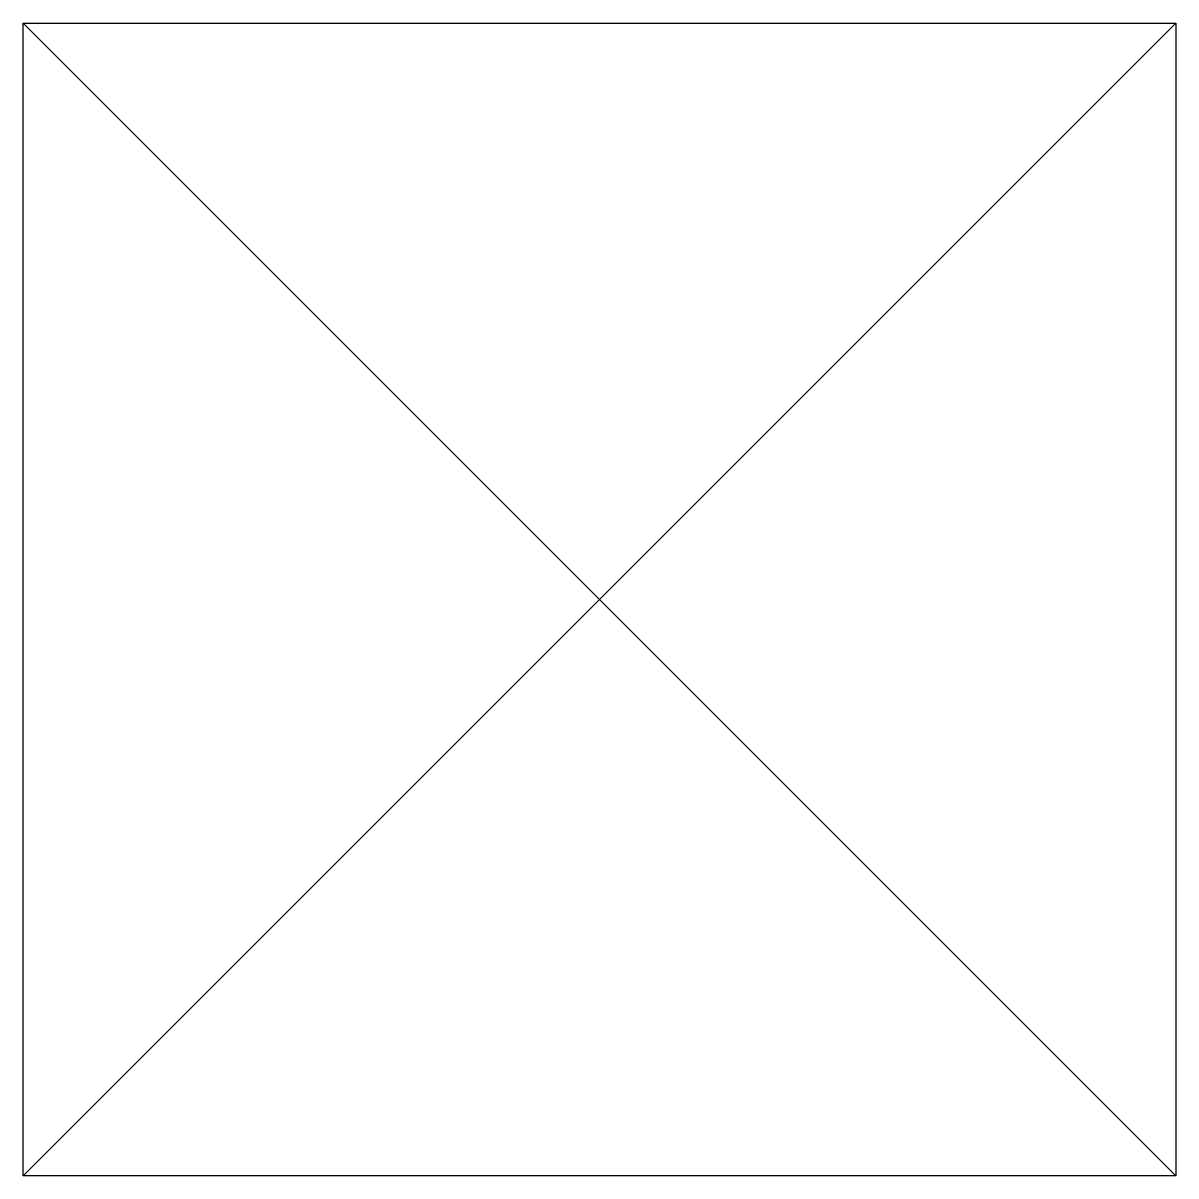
# Model space of a CAD drawing. Header units: millimetres. Extents: x -28.5 to 28.5, y -28.5 to 28.5.
import ezdxf

# ---------------------------------------------------------------- set-up
doc = ezdxf.new("R2010")
doc.units = ezdxf.units.MM
doc.layers.get('0').update_dxf_attribs({"linetype": 'CONTINUOUS'})

msp = doc.modelspace()

# ---------------------------------------------------------------- linework, layer by layer
for p, q in [((28.5, -28.5), (-28.5, 28.5)), ((-28.5, -28.5), (28.5, 28.5))]:
    msp.add_line(p, q)
msp.add_lwpolyline([(28.5, -28.5), (-28.5, -28.5), (-28.5, 28.5), (28.5, 28.5)], close=True)

doc.saveas('drawing.dxf')
